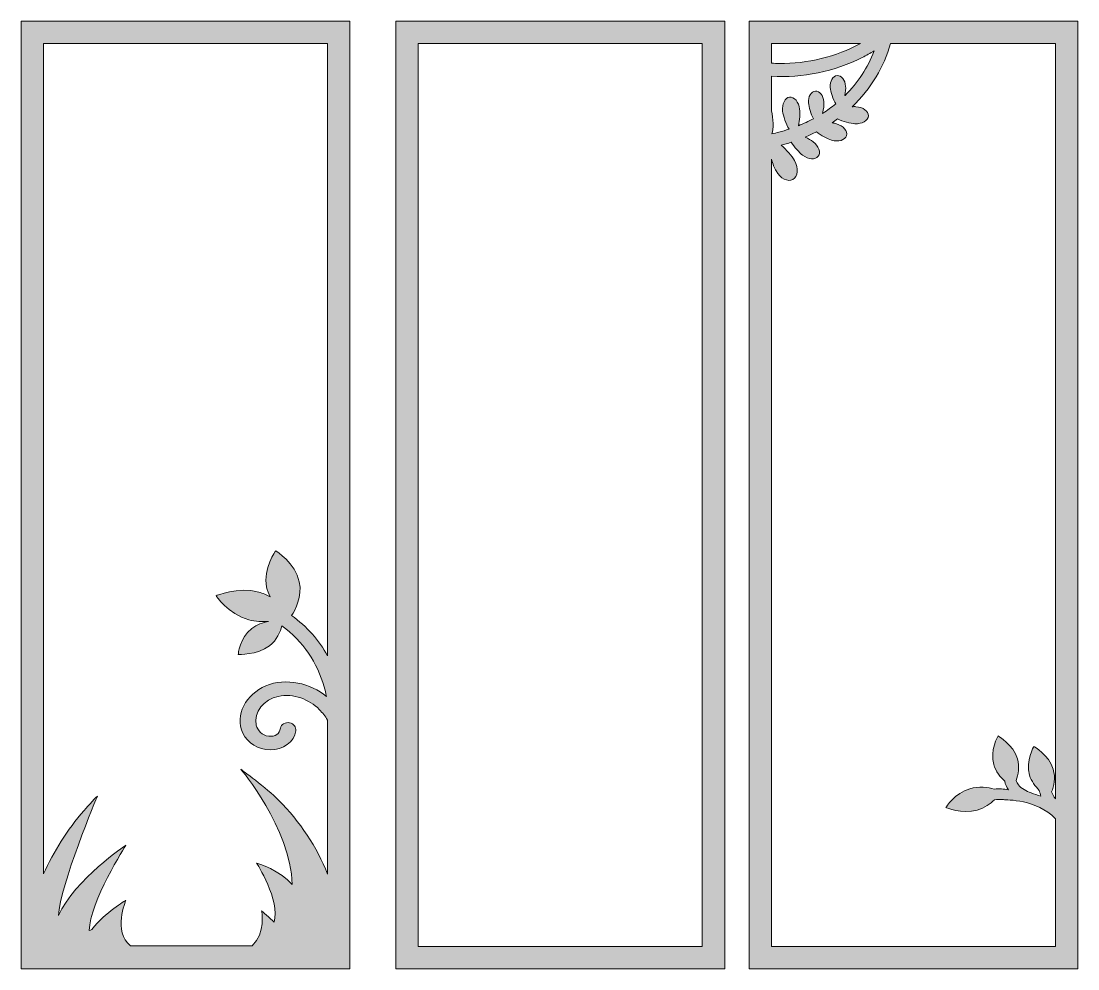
# Model space of a CAD drawing. Header units: millimetres. Extents: x 15 to 304, y -262 to -4.
# Drawn here: x 162.7 to 304.3, y -262.4 to -135.4 of the extents above; entities that cross this region are included whole.
import ezdxf

# ---------------------------------------------------------------- set-up
doc = ezdxf.new("R2010")
doc.units = ezdxf.units.MM
doc.header["$MEASUREMENT"] = 0
for name, color, linetype in [('Layer 1', 7, 'Continuous'), ('Layer 2', 7, 'Continuous'), ('Layer 3', 7, 'Continuous')]:
    doc.layers.add(name, color=color, linetype=linetype)

msp = doc.modelspace()

# ---------------------------------------------------------------- hatches: boundary and pattern name
at = {"layer": 'Layer 1'}
h = msp.add_hatch(color=1, dxfattribs=at)
h.dxf.hatch_style = 2
h.paths.add_polyline_path([(260.24, -135.37), (260.24, -262.37), (304.3, -262.37), (304.3, -135.37)])
edge = h.paths.add_edge_path()
edge.add_spline(control_points=[(273.18, -144.09), (273.12, -143.27), (272.61, -142.63), (272.04, -142.67), (271.47, -142.72), (271.06, -143.42), (271.12, -144.24), (271.17, -144.82), (271.47, -145.88), (271.85, -146.45), (271.29, -146.91), (270.71, -147.34), (270.1, -147.73), (270.23, -147.17), (270.29, -146.55), (270.26, -146.16), (270.2, -145.34), (269.69, -144.71), (269.12, -144.75), (268.55, -144.79), (268.14, -145.49), (268.2, -146.31), (268.24, -146.86), (268.52, -147.86), (268.88, -148.44), (268.22, -148.79), (267.54, -149.11), (266.85, -149.39), (267.02, -148.65), (267.08, -147.7), (267.01, -147.15), (266.9, -146.19), (266.29, -145.48), (265.67, -145.56), (265.04, -145.63), (264.63, -146.47), (264.74, -147.42), (264.82, -148.06), (265.18, -149.18), (265.6, -149.85), (265.15, -149.99), (264.71, -150.13), (264.25, -150.25), (263.93, -150.33), (263.61, -150.41), (263.28, -150.47), (263.59, -149.86), (263.47, -148.41), (263.24, -147.38), (263.24, -147.38), (263.24, -142.76), (263.24, -142.76), (267.42, -142.99), (271.66, -142.12), (275.41, -140.24), (275.95, -139.97), (276.48, -139.67), (277, -139.36), (276.16, -141.59), (274.81, -143.62), (273.11, -145.32), (273.1, -145.33), (273.09, -145.34), (273.08, -145.35), (273.17, -144.88), (273.2, -144.41), (273.18, -144.09)], knot_values=[0, 0, 0, 0, 1, 1, 1, 2, 2, 2, 3, 3, 3, 4, 4, 4, 5, 5, 5, 6, 6, 6, 7, 7, 7, 8, 8, 8, 9, 9, 9, 10, 10, 10, 11, 11, 11, 12, 12, 12, 13, 13, 13, 14, 14, 14, 15, 15, 15, 16, 16, 16, 17, 17, 17, 18, 18, 18, 19, 19, 19, 20, 20, 20, 21, 21, 21, 22, 22, 22, 22], degree=3, periodic=1)
edge = h.paths.add_edge_path()
edge.add_spline(control_points=[(275.18, -138.37), (271.85, -140.15), (268.09, -141.08), (264.28, -141.04), (263.93, -141.04), (263.59, -141.03), (263.24, -141), (263.24, -141), (263.24, -138.37), (263.24, -138.37), (263.24, -138.37), (275.18, -138.37), (275.18, -138.37)], knot_values=[0, 0, 0, 0, 1, 1, 1, 2, 2, 2, 3, 3, 3, 4, 4, 4, 4], degree=3, periodic=1)
edge = h.paths.add_edge_path()
edge.add_spline(control_points=[(263.24, -259.37), (263.24, -259.37), (263.24, -153.86), (263.24, -153.86), (263.41, -154.48), (263.64, -155.07), (263.86, -155.44), (264.43, -156.46), (265.44, -156.96), (266.12, -156.58), (266.8, -156.2), (266.89, -155.07), (266.32, -154.06), (265.99, -153.47), (265.24, -152.57), (264.53, -151.98), (264.99, -151.87), (265.45, -151.74), (265.9, -151.59), (266.3, -152.25), (266.97, -152.99), (267.42, -153.33), (268.19, -153.92), (269.12, -153.98), (269.5, -153.48), (269.89, -152.98), (269.58, -152.1), (268.81, -151.52), (268.56, -151.33), (268.18, -151.1), (267.76, -150.9), (268.27, -150.69), (268.77, -150.47), (269.26, -150.22), (269.86, -150.69), (270.75, -151.14), (271.3, -151.31), (272.22, -151.59), (273.11, -151.32), (273.3, -150.72), (273.48, -150.12), (272.88, -149.4), (271.96, -149.12), (271.8, -149.07), (271.59, -149.03), (271.37, -148.99), (271.61, -148.83), (271.86, -148.66), (272.1, -148.48), (272.8, -148.82), (273.83, -149.08), (274.43, -149.11), (275.39, -149.17), (276.2, -148.7), (276.23, -148.07), (276.27, -147.44), (275.52, -146.89), (274.56, -146.83), (274.42, -146.82), (274.25, -146.83), (274.06, -146.84), (275.3, -145.65), (276.38, -144.31), (277.27, -142.84), (278.12, -141.45), (278.76, -139.94), (279.18, -138.37), (279.18, -138.37), (301.3, -138.37), (301.3, -138.37), (301.3, -138.37), (301.3, -239.59), (301.3, -239.59), (301.24, -239.51), (301.18, -239.43), (301.12, -239.34), (300.98, -239.11), (300.87, -238.88), (300.78, -238.65), (301.06, -237.91), (301.34, -236.76), (301, -235.61), (300.44, -233.7), (298.4, -232.55), (298.4, -232.55), (298.4, -232.55), (297.26, -234.49), (297.82, -236.4), (298.07, -237.24), (298.61, -237.93), (299.13, -238.45), (299.18, -238.71), (299.26, -238.97), (299.36, -239.22), (298.91, -239.08), (298.46, -238.94), (298.02, -238.78), (297.39, -238.55), (296.72, -238.21), (296.34, -237.71), (296.2, -237.52), (296.1, -237.32), (296.05, -237.11), (296.3, -236.36), (296.52, -235.29), (296.21, -234.22), (295.65, -232.31), (293.61, -231.16), (293.61, -231.16), (293.61, -231.16), (292.47, -233.1), (293.03, -235), (293.3, -235.94), (293.93, -236.69), (294.5, -237.21), (294.58, -237.62), (294.76, -238.01), (295.01, -238.37), (294.38, -238.24), (293.73, -238.21), (293.09, -238.27), (292.27, -238.06), (291.04, -237.87), (289.84, -238.22), (287.79, -238.81), (286.62, -240.73), (286.62, -240.73), (286.62, -240.73), (288.77, -241.69), (290.82, -241.1), (291.8, -240.82), (292.58, -240.23), (293.12, -239.7), (293.51, -239.65), (293.91, -239.64), (294.33, -239.69), (294.75, -239.74), (298.77, -239.63), (301.3, -242.24), (301.3, -242.24), (301.3, -259.37), (301.3, -259.37), (301.3, -259.37), (263.24, -259.37), (263.24, -259.37)], knot_values=[0, 0, 0, 0, 1, 1, 1, 2, 2, 2, 3, 3, 3, 4, 4, 4, 5, 5, 5, 6, 6, 6, 7, 7, 7, 8, 8, 8, 9, 9, 9, 10, 10, 10, 11, 11, 11, 12, 12, 12, 13, 13, 13, 14, 14, 14, 15, 15, 15, 16, 16, 16, 17, 17, 17, 18, 18, 18, 19, 19, 19, 20, 20, 20, 21, 21, 21, 22, 22, 22, 23, 23, 23, 24, 24, 24, 25, 25, 25, 26, 26, 26, 27, 27, 27, 28, 28, 28, 29, 29, 29, 30, 30, 30, 31, 31, 31, 32, 32, 32, 33, 33, 33, 34, 34, 34, 35, 35, 35, 36, 36, 36, 37, 37, 37, 38, 38, 38, 39, 39, 39, 40, 40, 40, 41, 41, 41, 42, 42, 42, 43, 43, 43, 44, 44, 44, 45, 45, 45, 46, 46, 46, 47, 47, 47, 48, 48, 48, 48], degree=3, periodic=1)
at = {"layer": 'Layer 2'}
h = msp.add_hatch(color=2, dxfattribs=at)
h.dxf.hatch_style = 2
h.paths.add_polyline_path([(256.97, -135.37), (212.91, -135.37), (212.91, -262.37), (256.97, -262.37)])
h.paths.add_polyline_path([(253.97, -138.37), (253.97, -259.37), (215.91, -259.37), (215.91, -138.37)])
at = {"layer": 'Layer 3'}
h = msp.add_hatch(color=1, dxfattribs=at)
h.dxf.hatch_style = 2
h.paths.add_polyline_path([(162.69, -135.37), (162.69, -262.37), (206.75, -262.37), (206.75, -135.37)])
edge = h.paths.add_edge_path()
edge.add_spline(control_points=[(203.75, -138.37), (203.75, -138.37), (203.75, -220.4), (203.75, -220.4), (202.61, -218.34), (201.02, -216.5), (198.94, -215.02), (199.4, -214.29), (200.38, -212.44), (199.97, -210.5), (199.45, -208.01), (196.83, -206.34), (196.83, -206.34), (196.83, -206.34), (195.06, -208.7), (195.58, -211.2), (195.68, -211.67), (195.85, -212.11), (196.07, -212.52), (195.61, -212.26), (195.1, -212.03), (194.53, -211.88), (191.75, -211.12), (188.82, -212.36), (188.82, -212.36), (188.82, -212.36), (190.41, -214.82), (193.2, -215.58), (194.1, -215.83), (195.02, -215.86), (195.84, -215.8), (195.1, -215.95), (194.28, -216.24), (193.6, -216.76), (191.94, -218.03), (191.79, -220.22), (191.79, -220.22), (191.79, -220.22), (194.31, -220.35), (195.97, -219.08), (196.98, -218.3), (197.43, -217.17), (197.63, -216.42), (200.47, -218.43), (202.4, -221.42), (203.3, -224.56), (203.42, -224.99), (203.52, -225.42), (203.6, -225.86), (201.51, -224.11), (198.18, -223.3), (195.47, -224.44), (192.88, -225.54), (191.22, -228.36), (192.41, -230.78), (193.06, -232.11), (194.41, -232.99), (196.08, -233.02), (197.79, -233.06), (199.32, -231.96), (199.49, -230.46), (199.54, -229.97), (199.26, -229.5), (198.66, -229.39), (198.15, -229.3), (197.48, -229.61), (197.43, -230.11), (197.35, -230.87), (196.74, -231.29), (195.87, -231.19), (194.97, -231.09), (194.39, -230.43), (194.2, -229.69), (193.77, -227.96), (195.24, -226.25), (197.14, -225.85), (199.2, -225.41), (201.31, -226.27), (202.65, -227.61), (203.08, -228.05), (203.44, -228.52), (203.75, -229.02), (203.75, -229.02), (203.75, -249.66), (203.75, -249.66), (202.31, -246.04), (200.08, -242.64), (197.19, -239.75), (195.66, -238.22), (192.12, -235.6), (192.12, -235.6), (192.12, -235.6), (198.82, -243.45), (199.02, -251.06), (197.57, -249.24), (194.25, -248.18), (194.25, -248.18), (194.25, -248.18), (197.43, -253.19), (196.6, -256.12), (196.1, -255.58), (194.91, -254.61), (194.91, -254.61), (194.91, -254.61), (195.52, -257.59), (193.67, -259.27), (193.67, -259.27), (177.34, -259.27), (177.34, -259.27), (174.98, -257.39), (176.71, -253.2), (176.71, -253.2), (176.71, -253.2), (173.95, -254.78), (172.16, -257.08), (172.09, -257.17), (171.93, -257.18), (171.82, -257.23), (171.87, -253.45), (176.71, -245.81), (176.71, -245.81), (176.71, -245.81), (169.92, -250.33), (167.69, -255.22), (167.85, -251.28), (172.92, -239.21), (172.92, -239.21), (172.92, -239.21), (171.68, -240.48), (171.12, -241.15), (168.88, -243.75), (167.05, -246.62), (165.69, -249.65), (165.69, -249.65), (165.69, -138.37), (165.69, -138.37), (165.69, -138.37), (203.75, -138.37), (203.75, -138.37)], knot_values=[0, 0, 0, 0, 1, 1, 1, 2, 2, 2, 3, 3, 3, 4, 4, 4, 5, 5, 5, 6, 6, 6, 7, 7, 7, 8, 8, 8, 9, 9, 9, 10, 10, 10, 11, 11, 11, 12, 12, 12, 13, 13, 13, 14, 14, 14, 15, 15, 15, 16, 16, 16, 17, 17, 17, 18, 18, 18, 19, 19, 19, 20, 20, 20, 21, 21, 21, 22, 22, 22, 23, 23, 23, 24, 24, 24, 25, 25, 25, 26, 26, 26, 27, 27, 27, 28, 28, 28, 29, 29, 29, 30, 30, 30, 31, 31, 31, 32, 32, 32, 33, 33, 33, 34, 34, 34, 35, 35, 35, 36, 36, 36, 37, 37, 37, 38, 38, 38, 39, 39, 39, 40, 40, 40, 41, 41, 41, 42, 42, 42, 43, 43, 43, 44, 44, 44, 45, 45, 45, 46, 46, 46, 46], degree=3, periodic=1)

# ---------------------------------------------------------------- linework, layer by layer
at = {"layer": 'Layer 1', "lineweight": 0}
msp.add_lwpolyline([(260.24, -135.37), (260.24, -262.37), (304.3, -262.37), (304.3, -135.37), (260.24, -135.37)], dxfattribs=at)
for points, knots in [([(275.18, -138.37), (271.85, -140.15), (268.09, -141.08), (264.28, -141.04), (263.93, -141.04), (263.59, -141.03), (263.24, -141), (263.24, -141), (263.24, -138.37), (263.24, -138.37), (263.24, -138.37), (275.18, -138.37), (275.18, -138.37)], [0, 0, 0, 0, 1, 1, 1, 2, 2, 2, 3, 3, 3, 4, 4, 4, 4]), ([(263.24, -259.37), (263.24, -259.37), (263.24, -153.86), (263.24, -153.86), (263.41, -154.48), (263.64, -155.07), (263.86, -155.44), (264.43, -156.46), (265.44, -156.96), (266.12, -156.58), (266.8, -156.2), (266.89, -155.07), (266.32, -154.06), (265.99, -153.47), (265.24, -152.57), (264.53, -151.98), (264.99, -151.87), (265.45, -151.74), (265.9, -151.59), (266.3, -152.25), (266.97, -152.99), (267.42, -153.33), (268.19, -153.92), (269.12, -153.98), (269.5, -153.48), (269.89, -152.98), (269.58, -152.1), (268.81, -151.52), (268.56, -151.33), (268.18, -151.1), (267.76, -150.9), (268.27, -150.69), (268.77, -150.47), (269.26, -150.22), (269.86, -150.69), (270.75, -151.14), (271.3, -151.31), (272.22, -151.59), (273.11, -151.32), (273.3, -150.72), (273.48, -150.12), (272.88, -149.4), (271.96, -149.12), (271.8, -149.07), (271.59, -149.03), (271.37, -148.99), (271.61, -148.83), (271.86, -148.66), (272.1, -148.48), (272.8, -148.82), (273.83, -149.08), (274.43, -149.11), (275.39, -149.17), (276.2, -148.7), (276.23, -148.07), (276.27, -147.44), (275.52, -146.89), (274.56, -146.83), (274.42, -146.82), (274.25, -146.83), (274.06, -146.84), (275.3, -145.65), (276.38, -144.31), (277.27, -142.84), (278.12, -141.45), (278.76, -139.94), (279.18, -138.37), (279.18, -138.37), (301.3, -138.37), (301.3, -138.37), (301.3, -138.37), (301.3, -239.59), (301.3, -239.59), (301.24, -239.51), (301.18, -239.43), (301.12, -239.34), (300.98, -239.11), (300.87, -238.88), (300.78, -238.65), (301.06, -237.91), (301.34, -236.76), (301, -235.61), (300.44, -233.7), (298.4, -232.55), (298.4, -232.55), (298.4, -232.55), (297.26, -234.49), (297.82, -236.4), (298.07, -237.24), (298.61, -237.93), (299.13, -238.45), (299.18, -238.71), (299.26, -238.97), (299.36, -239.22), (298.91, -239.08), (298.46, -238.94), (298.02, -238.78), (297.39, -238.55), (296.72, -238.21), (296.34, -237.71), (296.2, -237.52), (296.1, -237.32), (296.05, -237.11), (296.3, -236.36), (296.52, -235.29), (296.21, -234.22), (295.65, -232.31), (293.61, -231.16), (293.61, -231.16), (293.61, -231.16), (292.47, -233.1), (293.03, -235), (293.3, -235.94), (293.93, -236.69), (294.5, -237.21), (294.58, -237.62), (294.76, -238.01), (295.01, -238.37), (294.38, -238.24), (293.73, -238.21), (293.09, -238.27), (292.27, -238.06), (291.04, -237.87), (289.84, -238.22), (287.79, -238.81), (286.62, -240.73), (286.62, -240.73), (286.62, -240.73), (288.77, -241.69), (290.82, -241.1), (291.8, -240.82), (292.58, -240.23), (293.12, -239.7), (293.51, -239.65), (293.91, -239.64), (294.33, -239.69), (294.75, -239.74), (298.77, -239.63), (301.3, -242.24), (301.3, -242.24), (301.3, -259.37), (301.3, -259.37), (301.3, -259.37), (263.24, -259.37), (263.24, -259.37)], [0, 0, 0, 0, 1, 1, 1, 2, 2, 2, 3, 3, 3, 4, 4, 4, 5, 5, 5, 6, 6, 6, 7, 7, 7, 8, 8, 8, 9, 9, 9, 10, 10, 10, 11, 11, 11, 12, 12, 12, 13, 13, 13, 14, 14, 14, 15, 15, 15, 16, 16, 16, 17, 17, 17, 18, 18, 18, 19, 19, 19, 20, 20, 20, 21, 21, 21, 22, 22, 22, 23, 23, 23, 24, 24, 24, 25, 25, 25, 26, 26, 26, 27, 27, 27, 28, 28, 28, 29, 29, 29, 30, 30, 30, 31, 31, 31, 32, 32, 32, 33, 33, 33, 34, 34, 34, 35, 35, 35, 36, 36, 36, 37, 37, 37, 38, 38, 38, 39, 39, 39, 40, 40, 40, 41, 41, 41, 42, 42, 42, 43, 43, 43, 44, 44, 44, 45, 45, 45, 46, 46, 46, 47, 47, 47, 48, 48, 48, 48]), ([(273.18, -144.09), (273.12, -143.27), (272.61, -142.63), (272.04, -142.67), (271.47, -142.72), (271.06, -143.42), (271.12, -144.24), (271.17, -144.82), (271.47, -145.88), (271.85, -146.45), (271.29, -146.91), (270.71, -147.34), (270.1, -147.73), (270.23, -147.17), (270.29, -146.55), (270.26, -146.16), (270.2, -145.34), (269.69, -144.71), (269.12, -144.75), (268.55, -144.79), (268.14, -145.49), (268.2, -146.31), (268.24, -146.86), (268.52, -147.86), (268.88, -148.44), (268.22, -148.79), (267.54, -149.11), (266.85, -149.39), (267.02, -148.65), (267.08, -147.7), (267.01, -147.15), (266.9, -146.19), (266.29, -145.48), (265.67, -145.56), (265.04, -145.63), (264.63, -146.47), (264.74, -147.42), (264.82, -148.06), (265.18, -149.18), (265.6, -149.85), (265.15, -149.99), (264.71, -150.13), (264.25, -150.25), (263.93, -150.33), (263.61, -150.41), (263.28, -150.47), (263.59, -149.86), (263.47, -148.41), (263.24, -147.38), (263.24, -147.38), (263.24, -142.76), (263.24, -142.76), (267.42, -142.99), (271.66, -142.12), (275.41, -140.24), (275.95, -139.97), (276.48, -139.67), (277, -139.36), (276.16, -141.59), (274.81, -143.62), (273.11, -145.32), (273.1, -145.33), (273.09, -145.34), (273.08, -145.35), (273.17, -144.88), (273.2, -144.41), (273.18, -144.09)], [0, 0, 0, 0, 1, 1, 1, 2, 2, 2, 3, 3, 3, 4, 4, 4, 5, 5, 5, 6, 6, 6, 7, 7, 7, 8, 8, 8, 9, 9, 9, 10, 10, 10, 11, 11, 11, 12, 12, 12, 13, 13, 13, 14, 14, 14, 15, 15, 15, 16, 16, 16, 17, 17, 17, 18, 18, 18, 19, 19, 19, 20, 20, 20, 21, 21, 21, 22, 22, 22, 22])]:
    msp.add_open_spline(points, degree=3, knots=knots, dxfattribs=at)
at = {"layer": 'Layer 2', "lineweight": 0}
for points in [[(256.97, -135.37), (212.91, -135.37), (212.91, -262.37), (256.97, -262.37), (256.97, -135.37), (256.97, -135.37)], [(253.97, -138.37), (253.97, -259.37), (215.91, -259.37), (215.91, -138.37), (253.97, -138.37)]]:
    msp.add_lwpolyline(points, dxfattribs=at)
at = {"layer": 'Layer 3', "lineweight": 0}
msp.add_lwpolyline([(162.69, -135.37), (162.69, -262.37), (206.75, -262.37), (206.75, -135.37), (162.69, -135.37)], dxfattribs=at)
msp.add_open_spline([(203.75, -138.37), (203.75, -138.37), (203.75, -220.4), (203.75, -220.4), (202.61, -218.34), (201.02, -216.5), (198.94, -215.02), (199.4, -214.29), (200.38, -212.44), (199.97, -210.5), (199.45, -208.01), (196.83, -206.34), (196.83, -206.34), (196.83, -206.34), (195.06, -208.7), (195.58, -211.2), (195.68, -211.67), (195.85, -212.11), (196.07, -212.52), (195.61, -212.26), (195.1, -212.03), (194.53, -211.88), (191.75, -211.12), (188.82, -212.36), (188.82, -212.36), (188.82, -212.36), (190.41, -214.82), (193.2, -215.58), (194.1, -215.83), (195.02, -215.86), (195.84, -215.8), (195.1, -215.95), (194.28, -216.24), (193.6, -216.76), (191.94, -218.03), (191.79, -220.22), (191.79, -220.22), (191.79, -220.22), (194.31, -220.35), (195.97, -219.08), (196.98, -218.3), (197.43, -217.17), (197.63, -216.42), (200.47, -218.43), (202.4, -221.42), (203.3, -224.56), (203.42, -224.99), (203.52, -225.42), (203.6, -225.86), (201.51, -224.11), (198.18, -223.3), (195.47, -224.44), (192.88, -225.54), (191.22, -228.36), (192.41, -230.78), (193.06, -232.11), (194.41, -232.99), (196.08, -233.02), (197.79, -233.06), (199.32, -231.96), (199.49, -230.46), (199.54, -229.97), (199.26, -229.5), (198.66, -229.39), (198.15, -229.3), (197.48, -229.61), (197.43, -230.11), (197.35, -230.87), (196.74, -231.29), (195.87, -231.19), (194.97, -231.09), (194.39, -230.43), (194.2, -229.69), (193.77, -227.96), (195.24, -226.25), (197.14, -225.85), (199.2, -225.41), (201.31, -226.27), (202.65, -227.61), (203.08, -228.05), (203.44, -228.52), (203.75, -229.02), (203.75, -229.02), (203.75, -249.66), (203.75, -249.66), (202.31, -246.04), (200.08, -242.64), (197.19, -239.75), (195.66, -238.22), (192.12, -235.6), (192.12, -235.6), (192.12, -235.6), (198.82, -243.45), (199.02, -251.06), (197.57, -249.24), (194.25, -248.18), (194.25, -248.18), (194.25, -248.18), (197.43, -253.19), (196.6, -256.12), (196.1, -255.58), (194.91, -254.61), (194.91, -254.61), (194.91, -254.61), (195.52, -257.59), (193.67, -259.27), (193.67, -259.27), (177.34, -259.27), (177.34, -259.27), (174.98, -257.39), (176.71, -253.2), (176.71, -253.2), (176.71, -253.2), (173.95, -254.78), (172.16, -257.08), (172.09, -257.17), (171.93, -257.18), (171.82, -257.23), (171.87, -253.45), (176.71, -245.81), (176.71, -245.81), (176.71, -245.81), (169.92, -250.33), (167.69, -255.22), (167.85, -251.28), (172.92, -239.21), (172.92, -239.21), (172.92, -239.21), (171.68, -240.48), (171.12, -241.15), (168.88, -243.75), (167.05, -246.62), (165.69, -249.65), (165.69, -249.65), (165.69, -138.37), (165.69, -138.37), (165.69, -138.37), (203.75, -138.37), (203.75, -138.37)], degree=3, knots=[0, 0, 0, 0, 1, 1, 1, 2, 2, 2, 3, 3, 3, 4, 4, 4, 5, 5, 5, 6, 6, 6, 7, 7, 7, 8, 8, 8, 9, 9, 9, 10, 10, 10, 11, 11, 11, 12, 12, 12, 13, 13, 13, 14, 14, 14, 15, 15, 15, 16, 16, 16, 17, 17, 17, 18, 18, 18, 19, 19, 19, 20, 20, 20, 21, 21, 21, 22, 22, 22, 23, 23, 23, 24, 24, 24, 25, 25, 25, 26, 26, 26, 27, 27, 27, 28, 28, 28, 29, 29, 29, 30, 30, 30, 31, 31, 31, 32, 32, 32, 33, 33, 33, 34, 34, 34, 35, 35, 35, 36, 36, 36, 37, 37, 37, 38, 38, 38, 39, 39, 39, 40, 40, 40, 41, 41, 41, 42, 42, 42, 43, 43, 43, 44, 44, 44, 45, 45, 45, 46, 46, 46, 46], dxfattribs=at)

doc.saveas('drawing.dxf')
